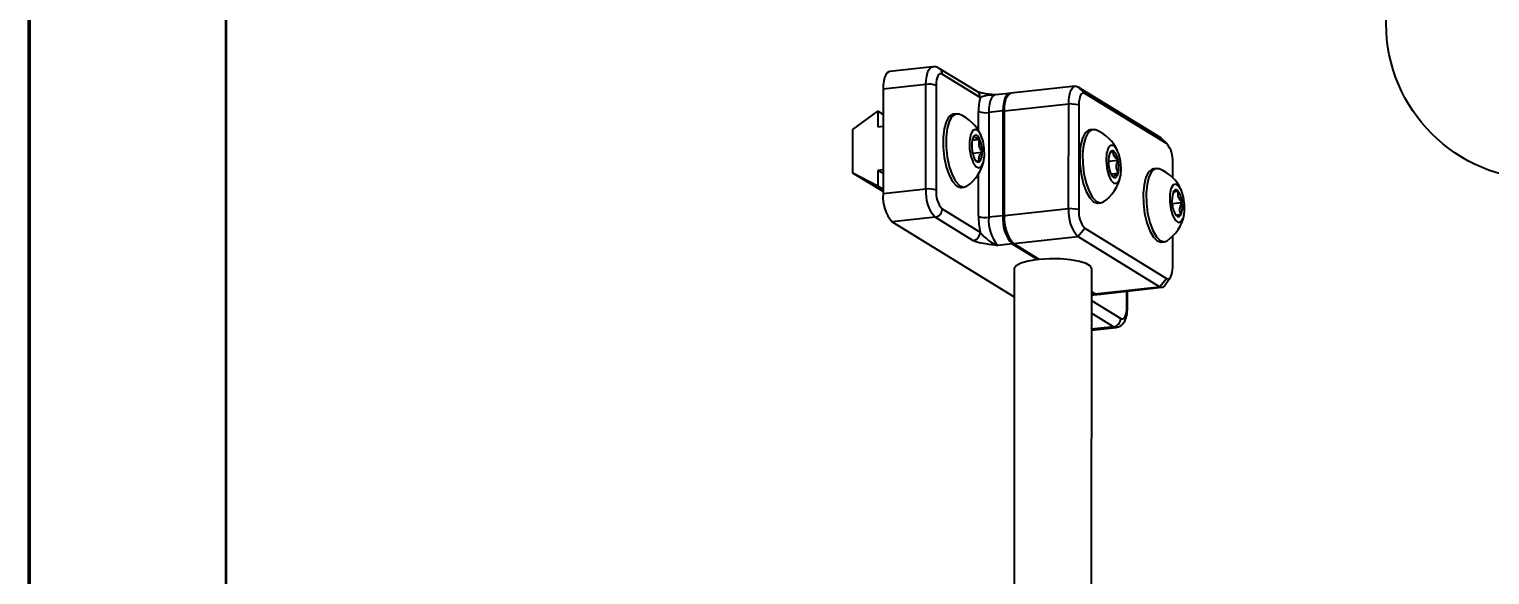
# Model space of a CAD drawing. Header units: millimetres. Extents: x 0 to 279, y 0 to 216.
# Drawn here: x 0 to 47.07, y 155.42 to 173 of the extents above; entities that cross this region are included whole.
import ezdxf

# ---------------------------------------------------------------- set-up
doc = ezdxf.new("R2010")
doc.units = ezdxf.units.MM
doc.layers.add('PAGE_BORDER', color=7, linetype='Continuous')
doc.layers.add('TITLE_BLOCK_BORDER', color=7, linetype='Continuous')
doc.styles.add('SLDTEXTSTYLE1', font='TXT', dxfattribs={"width": 0.75})

# ---------------------------------------------------------------- blocks, each defined once
blk = doc.blocks.new('SW_NOTE_64')
at = {"layer": 'TITLE_BLOCK_BORDER', "color": 0}
blk.add_circle((-3.243, 3.845), 5.031, dxfattribs=at)
at = {"layer": 'TITLE_BLOCK_BORDER', "color": 0, "insert": (-3.278, 5.669), "char_height": 3.5, "attachment_point": 2, "style": 'SLDTEXTSTYLE1'}
blk.add_mtext('4', dxfattribs=at)

msp = doc.modelspace()

# ---------------------------------------------------------------- linework, layer by layer
at = {"color": 7, "linetype": 'Continuous', "lineweight": 50}
msp.add_line((0, 0), (0, 215.9), dxfattribs=at)
at = {"color": 7, "linetype": 'Continuous', "lineweight": 25}
for p, q in [((29.113, 171.793), (27.732, 171.641)), ((30.548, 170.994), (29.325, 171.743)), ((30.648, 170.806), (29.425, 171.556)), ((27.521, 171.075), (27.52, 167.695)), ((28.902, 171.227), (27.521, 171.075)), ((28.901, 167.847), (28.902, 171.227)), ((29.23, 171.192), (29.229, 167.813)), ((31.133, 170.891), (31.111, 170.887)), ((31.594, 170.937), (31.134, 170.887)), ((33.712, 171.17), (31.64, 170.942)), ((34.024, 170.932), (33.794, 171.148)), ((33.794, 171.148), (36.427, 169.533)), ((36.657, 169.317), (34.024, 170.932)), ((31.429, 170.376), (33.501, 170.604)), ((33.5, 167.224), (33.501, 170.604)), ((33.829, 170.569), (33.501, 170.604)), ((33.829, 170.569), (33.828, 167.189)), ((26.547, 169.767), (27.353, 170.362)), ((27.353, 170.362), (27.353, 169.855)), ((27.521, 170.26), (27.353, 170.362)), ((29.877, 170.275), (29.782, 170.264)), ((30.923, 170.32), (30.922, 166.941)), ((31.383, 170.371), (30.923, 170.32)), ((31.383, 170.371), (31.383, 166.991)), ((31.429, 166.996), (31.429, 170.376)), ((26.547, 168.367), (26.547, 169.767)), ((27.353, 169.855), (27.521, 169.874)), ((34.281, 169.771), (34.186, 169.76)), ((36.657, 169.317), (36.427, 169.533)), ((36.427, 169.533), (36.467, 169.503)), ((36.684, 169.297), (36.467, 169.503)), ((30.394, 169.433), (30.632, 169.459)), ((30.404, 169.01), (30.714, 169.044)), ((34.78, 168.751), (35.092, 168.785)), ((36.852, 168.218), (36.852, 168.715)), ((27.352, 167.948), (26.547, 168.367)), ((27.52, 167.77), (26.547, 168.367)), ((27.353, 168.455), (27.352, 167.948)), ((27.52, 168.474), (27.353, 168.455)), ((27.52, 168.352), (27.353, 168.455)), ((34.865, 168.338), (35.099, 168.363)), ((34.881, 168.292), (34.956, 168.228)), ((36.33, 168.515), (36.235, 168.504)), ((27.52, 167.845), (27.352, 167.948)), ((28.901, 167.847), (27.52, 167.695)), ((30.042, 167.903), (30.137, 167.914)), ((29.424, 167.21), (30.647, 166.46)), ((31.429, 166.996), (33.5, 167.224)), ((33.828, 167.189), (33.5, 167.224)), ((34.446, 167.4), (34.541, 167.41)), ((36.834, 167.383), (37.159, 167.419)), ((29.194, 166.943), (27.813, 166.792)), ((27.813, 166.792), (31.741, 164.382)), ((30.416, 166.194), (29.194, 166.943)), ((31.383, 166.991), (30.922, 166.941)), ((36.954, 167.015), (37.121, 167.034)), ((31.721, 166.093), (33.793, 166.32)), ((33.793, 166.32), (34.023, 166.587)), ((36.426, 164.705), (33.793, 166.32)), ((34.023, 166.587), (36.656, 164.972)), ((36.852, 165.335), (36.852, 166.333)), ((31.675, 166.087), (31.215, 166.037)), ((31.675, 166.087), (32.504, 165.579)), ((32.55, 165.584), (31.721, 166.093)), ((36.494, 166.144), (36.589, 166.154)), ((31.742, 165.28), (31.739, 153.231)), ((32.504, 165.579), (32.504, 165.612)), ((34.239, 153.505), (34.242, 165.28)), ((36.426, 164.705), (36.656, 164.972)), ((36.615, 164.761), (36.783, 165.009)), ((34.241, 164.435), (34.39, 164.451)), ((34.354, 164.477), (34.242, 164.547)), ((34.242, 164.513), (34.308, 164.472)), ((34.354, 164.477), (36.426, 164.705)), ((34.437, 164.456), (36.508, 164.684)), ((35.393, 164.019), (35.394, 164.561)), ((34.241, 163.306), (35.03, 163.393))]:
    msp.add_line(p, q, dxfattribs=at)
at = {"color": 8, "linetype": 'Continuous', "lineweight": 25}
for p, q in [((30.595, 169.734), (30.595, 170.355)), ((30.594, 166.975), (30.595, 168.337)), ((34.308, 164.472), (34.241, 164.465)), ((35.374, 164.044), (35.374, 164.559)), ((34.241, 164.256), (35.178, 163.681)), ((34.948, 163.414), (34.241, 163.848)), ((34.948, 163.414), (34.241, 163.337))]:
    msp.add_line(p, q, dxfattribs=at)
at = {"color": 7, "linetype": 'Continuous', "lineweight": 25, "flags": 128}
for points in [[(27.732, 171.641), (27.702, 171.634), (27.651, 171.598), (27.607, 171.535), (27.57, 171.447), (27.543, 171.339), (27.527, 171.213), (27.521, 171.075)], [(29.425, 171.556), (29.387, 171.57), (29.35, 171.565), (29.317, 171.541), (29.287, 171.499), (29.263, 171.441), (29.245, 171.368), (29.234, 171.284), (29.23, 171.192)], [(31.617, 170.937), (31.564, 170.929), (31.514, 170.893), (31.469, 170.831), (31.433, 170.743), (31.406, 170.635), (31.389, 170.509), (31.383, 170.371)], [(31.429, 170.376), (31.435, 170.514), (31.452, 170.64), (31.479, 170.748), (31.515, 170.836), (31.56, 170.899), (31.61, 170.934), (31.64, 170.942)], [(33.501, 170.604), (33.507, 170.741), (33.523, 170.867), (33.551, 170.976), (33.587, 171.063), (33.631, 171.126), (33.682, 171.162), (33.737, 171.17), (33.794, 171.148)], [(34.024, 170.932), (33.986, 170.946), (33.949, 170.941), (33.916, 170.917), (33.886, 170.875), (33.862, 170.817), (33.844, 170.745), (33.833, 170.661), (33.829, 170.569)], [(29.782, 170.264), (29.753, 170.258), (29.642, 170.181), (29.55, 170.022), (29.486, 169.793), (29.453, 169.512), (29.454, 169.199), (29.489, 168.877), (29.555, 168.571), (29.648, 168.303), (29.761, 168.093), (29.884, 167.956), (30.01, 167.903), (30.042, 167.903)], [(29.968, 170.261), (29.848, 170.269), (29.737, 170.191), (29.645, 170.032), (29.581, 169.803), (29.548, 169.522), (29.549, 169.209), (29.584, 168.888), (29.65, 168.582), (29.743, 168.313), (29.855, 168.103), (29.979, 167.966), (30.105, 167.913), (30.223, 167.947)], [(30.755, 168.716), (30.786, 168.918), (30.782, 169.156), (30.741, 169.394), (30.67, 169.595), (30.58, 169.729), (30.485, 169.775), (30.4, 169.727), (30.336, 169.591), (30.304, 169.388), (30.309, 169.15), (30.35, 168.913), (30.42, 168.711), (30.51, 168.578), (30.605, 168.532), (30.691, 168.58), (30.755, 168.716)], [(30.632, 169.459), (30.612, 169.496), (30.591, 169.527), (30.57, 169.552), (30.548, 169.57), (30.526, 169.581), (30.504, 169.584), (30.483, 169.58), (30.463, 169.569)], [(34.186, 169.76), (34.144, 169.75), (34.035, 169.663), (33.946, 169.496), (33.884, 169.261), (33.855, 168.975), (33.86, 168.66), (33.899, 168.339), (33.968, 168.036), (34.064, 167.773), (34.178, 167.57), (34.302, 167.442), (34.428, 167.399), (34.446, 167.4)], [(34.372, 169.757), (34.362, 169.761), (34.239, 169.761), (34.13, 169.674), (34.041, 169.506), (33.979, 169.271), (33.95, 168.985), (33.955, 168.67), (33.993, 168.349), (34.063, 168.046), (34.159, 167.783), (34.273, 167.581), (34.397, 167.453), (34.523, 167.409), (34.627, 167.443)], [(35.193, 168.524), (35.171, 168.766), (35.115, 168.991), (35.034, 169.164), (34.94, 169.259), (34.847, 169.26), (34.77, 169.169), (34.72, 168.999), (34.705, 168.776), (34.728, 168.533), (34.783, 168.308), (34.864, 168.135), (34.958, 168.041), (35.051, 168.039), (35.128, 168.13), (35.178, 168.3), (35.193, 168.524)], [(34.943, 169.071), (34.921, 169.079), (34.899, 169.08), (34.879, 169.073), (34.859, 169.059), (34.841, 169.037), (34.825, 169.01), (34.811, 168.976), (34.8, 168.936)], [(30.459, 168.847), (30.478, 168.81), (30.499, 168.779), (30.521, 168.755), (30.543, 168.737), (30.565, 168.726), (30.586, 168.723), (30.608, 168.726), (30.627, 168.738)], [(34.956, 168.228), (34.978, 168.22), (34.999, 168.22), (35.02, 168.226), (35.039, 168.241), (35.057, 168.262), (35.073, 168.29), (35.087, 168.324), (35.099, 168.363)], [(36.235, 168.504), (36.187, 168.492), (36.078, 168.401), (35.99, 168.23), (35.93, 167.992), (35.903, 167.704), (35.909, 167.388), (35.949, 167.068), (36.02, 166.766), (36.117, 166.506), (36.232, 166.306), (36.356, 166.182), (36.482, 166.143), (36.494, 166.144)], [(36.421, 168.501), (36.404, 168.507), (36.282, 168.502), (36.173, 168.411), (36.085, 168.24), (36.025, 168.002), (35.998, 167.715), (36.004, 167.399), (36.044, 167.078), (36.115, 166.776), (36.212, 166.516), (36.327, 166.317), (36.451, 166.192), (36.577, 166.153), (36.675, 166.187)], [(37.235, 167.115), (37.238, 167.349), (37.203, 167.59), (37.138, 167.801), (37.051, 167.949), (36.956, 168.014), (36.867, 167.983), (36.798, 167.863), (36.759, 167.672), (36.757, 167.438), (36.791, 167.197), (36.857, 166.986), (36.944, 166.837), (37.039, 166.773), (37.128, 166.803), (37.197, 166.924), (37.235, 167.115)], [(37.035, 167.779), (37.013, 167.801), (36.991, 167.815), (36.969, 167.823), (36.947, 167.824), (36.927, 167.816), (36.907, 167.802), (36.889, 167.781), (36.873, 167.753)], [(36.96, 167.008), (36.982, 166.986), (37.004, 166.971), (37.026, 166.964), (37.048, 166.963), (37.068, 166.97), (37.088, 166.985), (37.105, 167.006), (37.121, 167.034)], [(32.504, 165.579), (32.2, 165.531), (31.959, 165.463), (31.803, 165.38), (31.742, 165.289), (31.742, 165.28)], [(34.242, 165.28), (34.199, 165.364), (34.064, 165.447), (33.846, 165.517), (33.562, 165.569), (33.235, 165.598), (32.889, 165.604), (32.55, 165.584)], [(36.656, 164.972), (36.694, 164.958), (36.731, 164.963), (36.765, 164.987), (36.794, 165.029), (36.819, 165.087), (36.837, 165.159), (36.848, 165.243), (36.852, 165.335)], [(34.308, 164.472), (34.366, 164.451), (34.413, 164.456)], [(34.437, 164.456), (34.412, 164.456), (34.354, 164.477)], [(35.178, 163.681), (35.217, 163.667), (35.253, 163.672), (35.287, 163.696), (35.316, 163.738), (35.341, 163.796), (35.359, 163.868), (35.37, 163.952), (35.374, 164.044)]]:
    msp.add_lwpolyline(points, dxfattribs=at)
at = {"color": 8, "linetype": 'Continuous', "lineweight": 25, "flags": 128}
for points in [[(28.902, 171.227), (28.908, 171.365), (28.924, 171.49), (28.951, 171.599), (28.988, 171.687), (29.032, 171.749), (29.083, 171.785), (29.113, 171.793)], [(31.132, 170.886), (31.104, 170.879), (31.053, 170.843), (31.009, 170.78), (30.972, 170.693), (30.945, 170.584), (30.929, 170.458), (30.923, 170.32)], [(35.393, 164.019), (35.393, 164.019), (35.388, 164.032), (35.374, 164.044)], [(35.03, 163.393), (35.005, 163.393), (34.948, 163.414)]]:
    msp.add_lwpolyline(points, dxfattribs=at)
at = {"color": 8, "linetype": 'Continuous', "lineweight": 25}
for centre, start, end in [((29.208, 171.561), 358.621, 57.3511), ((30.43, 170.811), 358.6238, 57.1946)]:
    msp.add_arc(centre, 0.217, start, end, dxfattribs=at)
at = {"color": 7, "linetype": 'Continuous', "lineweight": 25}
for centre, radius, start, end in [((29.001, 170.589), 0.645, 69.1897, 98.7801), ((32.35, 170.379), 1.755, 165.9434, 180.7994), ((29.473, 169.036), 1.322, 24.2365, 67.9815), ((30.825, 170.958), 0.645, 249.1897, 278.7801), ((30.796, 169.309), 0.423, 142.1034, 186.3053), ((33.877, 168.532), 1.322, 24.2365, 67.9815), ((31.379, 169.245), 1.003, 179.0119, 203.3983), ((30.294, 168.997), 0.423, 322.1034, 6.3053), ((29.711, 169.061), 1.003, 359.0119, 23.3983), ((34.652, 168.738), 0.443, 6.1426, 48.9426), ((36.051, 168.788), 0.805, 354.7757, 41.0863), ((29.473, 169.036), 1.322, 304.5549, 348.2999), ((35.771, 168.74), 0.99, 168.5798, 193.1747), ((34.128, 168.559), 0.99, 348.5798, 13.1747), ((33.877, 168.532), 1.322, 304.5549, 348.2999), ((35.246, 168.562), 0.443, 186.1426, 228.9426), ((35.925, 167.276), 1.322, 24.2365, 67.9815), ((28.723, 167.585), 1.208, 174.7757, 221.0863), ((30.104, 167.737), 1.208, 174.7757, 221.0863), ((29, 167.209), 0.645, 69.1897, 98.7801), ((30.031, 167.739), 0.805, 174.7757, 221.0863), ((37.588, 167.49), 0.761, 159.7659, 189.2073), ((36.437, 167.371), 0.723, 3.7883, 34.2948), ((29.155, 167.21), 0.269, 278.302, 0.0891), ((34.703, 167.114), 1.208, 174.7757, 221.0863), ((34.63, 167.116), 0.805, 174.7757, 221.0863), ((37.558, 167.416), 0.723, 183.7883, 214.2948), ((36.407, 167.297), 0.761, 339.7659, 9.2073), ((33.201, 166.979), 2.607, 180.0871, 191.4801), ((30.824, 167.578), 0.645, 249.1897, 278.7801), ((32.125, 166.831), 1.208, 174.7757, 221.0863), ((32.585, 166.881), 1.208, 174.7757, 221.0863), ((32.631, 166.886), 1.208, 174.7757, 221.0863), ((35.925, 167.276), 1.322, 304.5549, 348.2999), ((30.378, 166.46), 0.269, 278.302, 0.0891), ((36.495, 164.82), 0.134, 238.956, 333.8768), ((34.909, 163.681), 0.269, 278.302, 0.0891)]:
    msp.add_arc(centre, radius, start, end, dxfattribs=at)
for points, knots in [([(29.325, 171.743), (29.278, 171.768), (29.211, 171.803), (29.136, 171.79), (29.113, 171.786)], [0, 0, 0, 0, 0.700843, 1, 1, 1, 1]), ([(31.113, 170.887), (31.071, 170.891), (30.953, 170.904), (30.785, 170.928), (30.639, 170.96), (30.569, 170.982), (30.544, 170.997), (30.548, 170.993), (30.548, 170.993)], [0, 0, 0, 0, 0.169631, 0.466244, 0.713738, 0.878702, 0.996595, 1, 1, 1, 1]), ([(30.463, 169.569), (30.446, 169.55), (30.426, 169.529), (30.415, 169.506), (30.413, 169.503)], [0, 0, 0, 0, 0.8612643, 1, 1, 1, 1]), ([(30.632, 169.459), (30.584, 169.472), (30.502, 169.495), (30.46, 169.536), (30.462, 169.559), (30.463, 169.569)], [0, 0, 0, 0, 0.439117, 0.751367, 1, 1, 1, 1]), ([(30.627, 168.738), (30.623, 168.752), (30.607, 168.796), (30.607, 168.881), (30.655, 168.973), (30.699, 169.025), (30.714, 169.044)], [0, 0, 0, 0, 0.156025, 0.493707, 0.819058, 1, 1, 1, 1]), ([(30.714, 169.044), (30.679, 169.101), (30.618, 169.198), (30.607, 169.348), (30.624, 169.425), (30.632, 169.459)], [0, 0, 0, 0, 0.439117, 0.751367, 1, 1, 1, 1]), ([(34.943, 169.071), (34.894, 169.049), (34.838, 169.023), (34.822, 169), (34.82, 168.997)], [0, 0, 0, 0, 0.859346, 1, 1, 1, 1]), ([(35.092, 168.785), (35.047, 168.823), (34.97, 168.889), (34.935, 168.993), (34.94, 169.047), (34.943, 169.071)], [0, 0, 0, 0, 0.4391165, 0.7513669, 1, 1, 1, 1]), ([(30.478, 168.799), (30.478, 168.797), (30.483, 168.782), (30.541, 168.761), (30.601, 168.745), (30.627, 168.738)], [0, 0, 0, 0, 0.069071, 0.58733, 1, 1, 1, 1]), ([(35.099, 168.363), (35.089, 168.383), (35.059, 168.445), (35.033, 168.562), (35.053, 168.689), (35.082, 168.76), (35.092, 168.785)], [0, 0, 0, 0, 0.1560255, 0.4937074, 0.8190578, 1, 1, 1, 1]), ([(34.956, 168.228), (34.952, 168.245), (34.947, 168.273), (35.016, 168.323), (35.073, 168.351), (35.099, 168.363)], [0, 0, 0, 0, 0.439117, 0.751367, 1, 1, 1, 1]), ([(37.035, 167.779), (36.987, 167.772), (36.905, 167.761), (36.884, 167.757), (36.875, 167.755)], [0, 0, 0, 0, 0.5902, 1, 1, 1, 1]), ([(37.159, 167.419), (37.117, 167.468), (37.046, 167.552), (37.02, 167.682), (37.03, 167.749), (37.035, 167.779)], [0, 0, 0, 0, 0.4391165, 0.7513669, 1, 1, 1, 1]), ([(37.121, 167.034), (37.114, 167.052), (37.091, 167.108), (37.077, 167.215), (37.111, 167.331), (37.146, 167.396), (37.159, 167.419)], [0, 0, 0, 0, 0.156025, 0.493707, 0.819058, 1, 1, 1, 1]), ([(36.96, 167.008), (36.96, 167.009), (36.959, 167.011), (37.034, 167.022), (37.095, 167.03), (37.121, 167.034)], [0, 0, 0, 0, 0.439117, 0.751367, 1, 1, 1, 1]), ([(31.215, 166.037), (31.214, 166.037), (31.083, 166.051), (30.846, 166.076), (30.558, 166.128), (30.458, 166.174), (30.416, 166.194)], [0, 0, 0, 0, 0.002181, 0.413271, 0.752251, 1, 1, 1, 1]), ([(30.647, 166.46), (30.674, 166.426), (30.748, 166.336), (30.932, 166.178), (31.096, 166.077), (31.196, 166.042), (31.214, 166.037), (31.215, 166.037)], [0, 0, 0, 0, 0.194275, 0.520271, 0.914949, 0.997036, 1, 1, 1, 1]), ([(35.03, 163.4), (35.052, 163.401), (35.118, 163.404), (35.212, 163.466), (35.298, 163.565), (35.358, 163.705), (35.389, 163.861), (35.392, 163.977), (35.393, 164.019)], [0, 0, 0, 0, 0.0838536, 0.2458293, 0.4068845, 0.6060257, 0.8565513, 1, 1, 1, 1])]:
    msp.add_open_spline(points, degree=3, knots=knots, dxfattribs=at)
at = {"color": 8, "linetype": 'Continuous', "lineweight": 25}
msp.add_open_spline([(31.111, 170.878), (31.047, 170.883), (30.916, 170.891), (30.749, 170.833), (30.675, 170.813), (30.648, 170.806)], degree=3, knots=[0, 0, 0, 0, 0.374237, 0.766334, 1, 1, 1, 1], dxfattribs=at)
at = {"layer": 'PAGE_BORDER', "lineweight": 35}
msp.add_line((6.35, 6.35), (6.35, 209.55), dxfattribs=at)

# ---------------------------------------------------------------- block references
at = {"layer": 'TITLE_BLOCK_BORDER'}
msp.add_blockref('SW_NOTE_64', (52.006, 169.345), dxfattribs=at)

doc.saveas('drawing.dxf')
